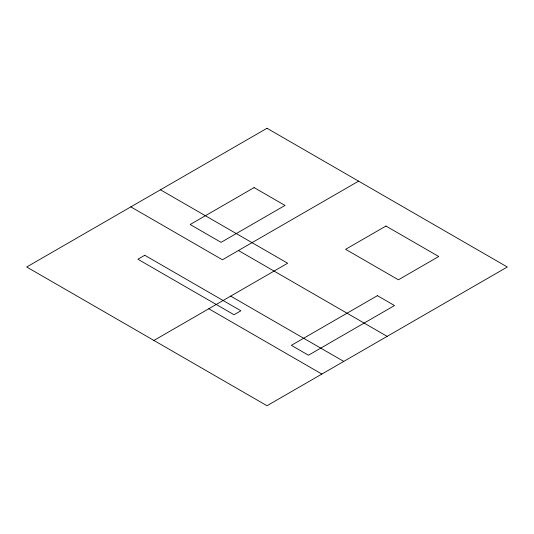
<?xml version="1.0" encoding="UTF-8"?>
<svg xmlns="http://www.w3.org/2000/svg" width="534" height="534" viewBox="0 0 534 534"><rect width="100%" height="100%" fill="white"/><g stroke="black" fill="none" stroke-linecap="round" stroke-linejoin="round"><path stroke-width="0.8" d="M358.594 181.146L222.424 259.764L130.83 206.878M153.912 340.445L287.659 263.229L160.44 189.784M238.444 250.513L387.15 336.367M230.681 296.13L343.762 361.418M208.794 308.765L321.875 374.054M267 128.267L26.7 267L267 405.733L507.3 267L267 128.267M254.104 187.594L190.164 224.514L221.063 242.349L285.002 205.436L254.104 187.594M144.767 255.272L137.899 259.237L234.026 314.74L240.894 310.775L144.767 255.272M385.949 226.036L345.605 249.325L398.391 279.803L438.734 256.514L385.949 226.036M377.411 295.676L291.364 345.351L308.458 355.223L394.506 305.548L377.411 295.676"/></g></svg>
